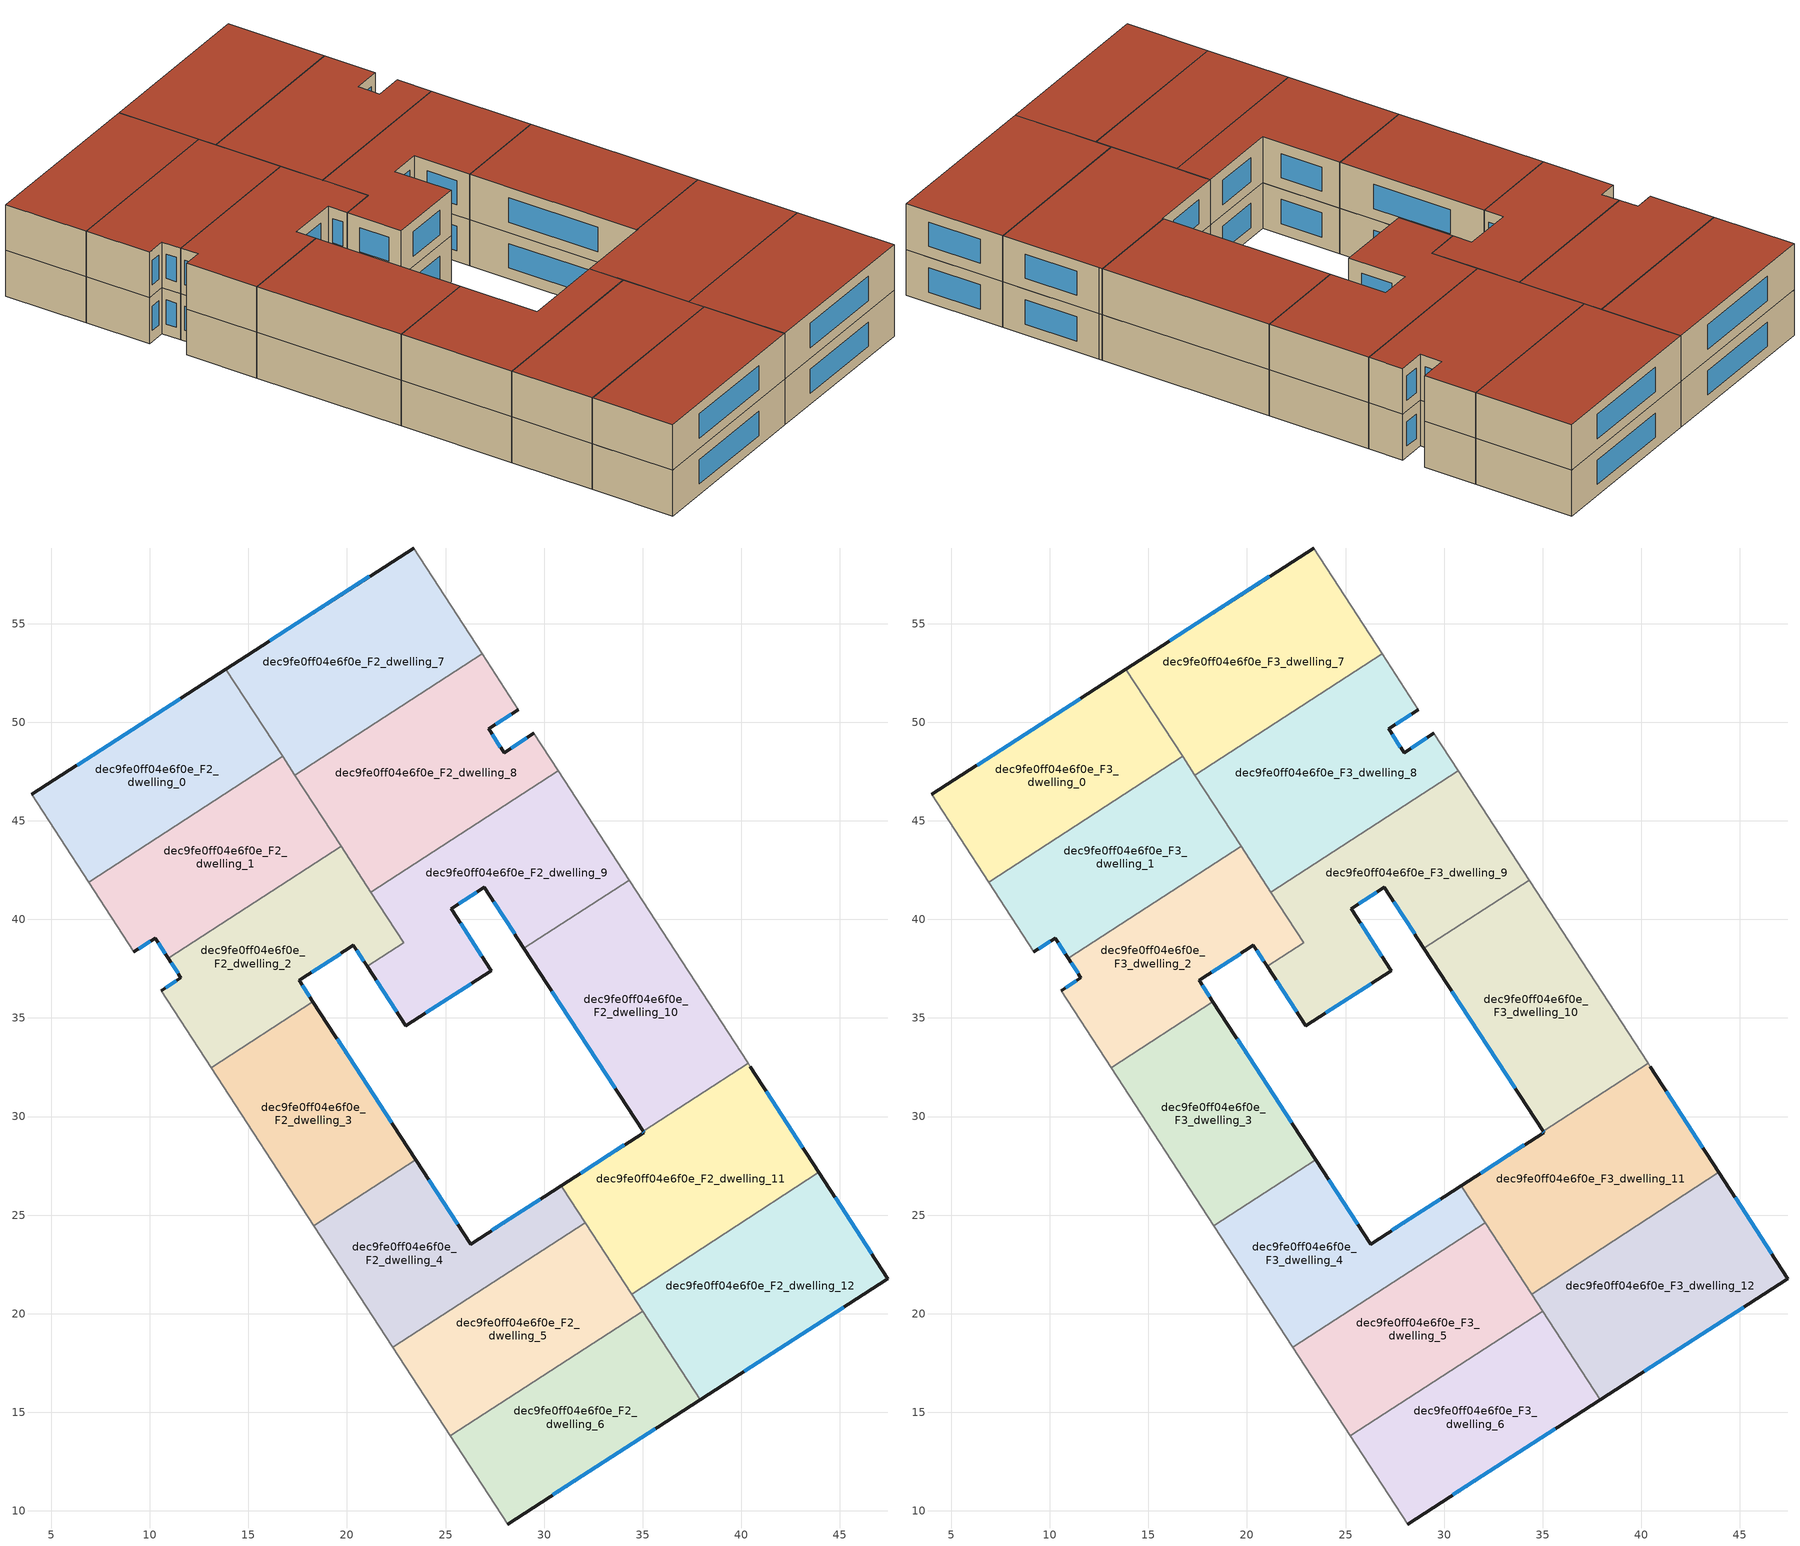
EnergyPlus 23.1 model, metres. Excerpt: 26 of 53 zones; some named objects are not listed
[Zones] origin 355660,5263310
dec9fe0ff04e6f0e_F2_dwelling_0
 floor to dec9fe0ff04e6f0e_F1_dwelling_0 (EU_floor_Construction): 13.86,52.69 16.74,48.26 6.9,41.88 4,46.34 z6
 wall outside (EU_wall_Construction): 13.86,52.69 4,46.34 z6:9
 wall to dec9fe0ff04e6f0e_F2_dwelling_1 (EU_wall_Construction): 6.9,41.88 16.74,48.26 z6:9
 wall adiabatic (EU_wall_Construction): 4,46.34 6.9,41.88 z6:9
 wall to dec9fe0ff04e6f0e_F2_dwelling_7 (EU_wall_Construction): 16.74,48.26 13.86,52.69 z6:9
 window (EU_Window_Construction): 11.54,51.2 6.32,47.83 z6.7:8.3
dec9fe0ff04e6f0e_F2_dwelling_1
 floor to dec9fe0ff04e6f0e_F1_dwelling_1 (EU_floor_Construction): 16.74,48.26 19.7,43.7 10.95,38.02 10.27,39.05 9.19,38.36 6.9,41.88 z6
 wall outside (EU_wall_Construction): 9.19,38.36 10.27,39.05 10.95,38.02 z6:9
 wall to dec9fe0ff04e6f0e_F2_dwelling_2 (EU_wall_Construction): 10.95,38.02 19.7,43.7 z6:9
 wall adiabatic (EU_wall_Construction): 6.9,41.88 9.19,38.36 z6:9
 wall to dec9fe0ff04e6f0e_F2_dwelling_8 (EU_wall_Construction): 19.7,43.7 17.35,47.31 z6:9
 wall to dec9fe0ff04e6f0e_F2_dwelling_7 (EU_wall_Construction): 17.35,47.31 16.74,48.26 z6:9
 window (EU_Window_Construction): 10.43,38.81 10.79,38.26 / 9.45,38.52 10.02,38.89 z6.7:8.3
dec9fe0ff04e6f0e_F2_dwelling_10
 floor to dec9fe0ff04e6f0e_F1_dwelling_10 (EU_floor_Construction): 34.31,42 40.34,32.7 35.02,29.24 28.98,38.54 z6
 wall outside (EU_wall_Construction): 28.98,38.54 35.02,29.24 z6:9
 wall to dec9fe0ff04e6f0e_F2_dwelling_9 (EU_wall_Construction): 34.31,42 28.98,38.54 z6:9
 wall adiabatic (EU_wall_Construction): 40.34,32.7 34.31,42 z6:9
 wall to dec9fe0ff04e6f0e_F2_dwelling_11 (EU_wall_Construction): 35.02,29.24 40.34,32.7 z6:9
 window (EU_Window_Construction): 30.4,36.35 33.6,31.42 z6.7:8.3
dec9fe0ff04e6f0e_F2_dwelling_11
 floor to dec9fe0ff04e6f0e_F1_dwelling_11 (EU_floor_Construction): 40.45,32.53 43.94,27.16 34.44,21 30.96,26.37 30.87,26.49 35.05,29.19 35.02,29.24 40.34,32.7 z6
 wall outside (EU_wall_Construction): 35.02,29.24 35.05,29.19 30.87,26.49 / 43.94,27.16 40.45,32.53 z6:9
 wall adiabatic (EU_wall_Construction): 40.45,32.53 40.34,32.7 z6:9
 wall to dec9fe0ff04e6f0e_F2_dwelling_12 (EU_wall_Construction): 34.44,21 43.94,27.16 z6:9
 wall to dec9fe0ff04e6f0e_F2_dwelling_5 (EU_wall_Construction): 32.09,24.62 34.44,21 z6:9
 wall to dec9fe0ff04e6f0e_F2_dwelling_4 (EU_wall_Construction): 30.87,26.49 30.96,26.37 32.09,24.62 z6:9
 window (EU_Window_Construction): 34.07,28.56 31.85,27.13 / 35.03,29.23 35.04,29.2 / 43.12,28.42 41.27,31.27 z6.7:8.3
dec9fe0ff04e6f0e_F2_dwelling_12
 floor to dec9fe0ff04e6f0e_F1_dwelling_12 (EU_floor_Construction): 43.94,27.16 47.44,21.78 37.92,15.64 34.44,21 z6
 wall outside (EU_wall_Construction): 37.92,15.64 47.44,21.78 43.94,27.16 z6:9
 wall to dec9fe0ff04e6f0e_F2_dwelling_6 (EU_wall_Construction): 35,20.14 37.92,15.64 z6:9
 wall to dec9fe0ff04e6f0e_F2_dwelling_5 (EU_wall_Construction): 34.44,21 35,20.14 z6:9
 window (EU_Window_Construction): 46.62,23.04 44.76,25.9 / 40.15,17.08 45.2,20.34 z6.7:8.3
dec9fe0ff04e6f0e_F2_dwelling_2
 floor to dec9fe0ff04e6f0e_F1_dwelling_2 (EU_floor_Construction): 19.7,43.7 22.87,38.82 21.02,37.62 20.33,38.68 17.57,36.91 18.27,35.83 13.11,32.48 10.58,36.39 11.58,37.04 10.95,38.02 z6
 wall outside (EU_wall_Construction): 18.27,35.83 17.57,36.91 20.33,38.68 21.02,37.62 / 10.95,38.02 11.58,37.04 10.58,36.39 z6:9
 wall to dec9fe0ff04e6f0e_F2_dwelling_9 (EU_wall_Construction): 21.02,37.62 22.87,38.82 21.21,41.37 z6:9
 wall to dec9fe0ff04e6f0e_F2_dwelling_3 (EU_wall_Construction): 13.11,32.48 18.27,35.83 z6:9
 wall adiabatic (EU_wall_Construction): 10.58,36.39 13.11,32.48 z6:9
 wall to dec9fe0ff04e6f0e_F2_dwelling_8 (EU_wall_Construction): 21.21,41.37 19.7,43.7 z6:9
 window (EU_Window_Construction): 20.49,38.43 20.86,37.87 / 18.22,37.32 19.68,38.27 / 18.11,36.08 17.74,36.65 / 11.34,36.89 10.81,36.54 / 11.1,37.79 11.43,37.27 z6.7:8.3
dec9fe0ff04e6f0e_F2_dwelling_3
 floor to dec9fe0ff04e6f0e_F1_dwelling_3 (EU_floor_Construction): 18.27,35.83 23.49,27.81 18.33,24.46 13.11,32.48 z6
 wall outside (EU_wall_Construction): 23.49,27.81 18.27,35.83 z6:9
 wall to dec9fe0ff04e6f0e_F2_dwelling_4 (EU_wall_Construction): 18.33,24.46 23.49,27.81 z6:9
 wall adiabatic (EU_wall_Construction): 13.11,32.48 18.33,24.46 z6:9
 window (EU_Window_Construction): 22.26,29.69 19.5,33.95 z6.7:8.3
dec9fe0ff04e6f0e_F2_dwelling_4
 floor to dec9fe0ff04e6f0e_F1_dwelling_4 (EU_floor_Construction): 30.87,26.49 32.09,24.62 22.34,18.29 18.33,24.46 23.49,27.81 26.27,23.53 z6
 wall outside (EU_wall_Construction): 30.87,26.49 26.27,23.53 23.49,27.81 z6:9
 wall to dec9fe0ff04e6f0e_F2_dwelling_5 (EU_wall_Construction): 22.34,18.29 32.09,24.62 z6:9
 wall adiabatic (EU_wall_Construction): 18.33,24.46 22.34,18.29 z6:9
 window (EU_Window_Construction): 25.62,24.53 24.14,26.8 / 29.79,25.8 27.35,24.22 z6.7:8.3
dec9fe0ff04e6f0e_F2_dwelling_5
 floor to dec9fe0ff04e6f0e_F1_dwelling_5 (EU_floor_Construction): 32.09,24.62 35,20.14 25.25,13.8 22.34,18.29 z6
 wall to dec9fe0ff04e6f0e_F2_dwelling_6 (EU_wall_Construction): 25.25,13.8 35,20.14 z6:9
 wall adiabatic (EU_wall_Construction): 22.34,18.29 25.25,13.8 z6:9
dec9fe0ff04e6f0e_F2_dwelling_6
 floor to dec9fe0ff04e6f0e_F1_dwelling_6 (EU_floor_Construction): 35,20.14 37.92,15.64 28.15,9.33 25.25,13.8 z6
 wall outside (EU_wall_Construction): 28.15,9.33 37.92,15.64 z6:9
 wall adiabatic (EU_wall_Construction): 25.25,13.8 28.15,9.33 z6:9
 window (EU_Window_Construction): 30.45,10.81 35.63,14.16 z6.7:8.3
dec9fe0ff04e6f0e_F2_dwelling_7
 floor to dec9fe0ff04e6f0e_F1_dwelling_7 (EU_floor_Construction): 23.38,58.83 26.85,53.48 17.35,47.31 13.86,52.69 z6
 wall outside (EU_wall_Construction): 23.38,58.83 13.86,52.69 z6:9
 wall to dec9fe0ff04e6f0e_F2_dwelling_8 (EU_wall_Construction): 17.35,47.31 26.85,53.48 z6:9
 wall adiabatic (EU_wall_Construction): 26.85,53.48 23.38,58.83 z6:9
 window (EU_Window_Construction): 21.14,57.39 16.09,54.14 z6.7:8.3
dec9fe0ff04e6f0e_F2_dwelling_8
 floor to dec9fe0ff04e6f0e_F1_dwelling_8 (EU_floor_Construction): 28.7,50.64 27.19,49.67 27.97,48.46 29.48,49.43 30.71,47.54 21.21,41.37 17.35,47.31 26.85,53.48 z6
 wall outside (EU_wall_Construction): 29.48,49.43 27.97,48.46 27.19,49.67 28.7,50.64 z6:9
 wall adiabatic (EU_wall_Construction): 28.7,50.64 26.85,53.48 / 30.71,47.54 29.48,49.43 z6:9
 wall to dec9fe0ff04e6f0e_F2_dwelling_9 (EU_wall_Construction): 21.21,41.37 30.71,47.54 z6:9
 window (EU_Window_Construction): 27.54,49.9 28.34,50.41 / 27.79,48.74 27.37,49.38 / 29.12,49.2 28.33,48.69 z6.7:8.3
dec9fe0ff04e6f0e_F2_dwelling_9
 floor to dec9fe0ff04e6f0e_F1_dwelling_9 (EU_floor_Construction): 30.71,47.54 34.31,42 28.98,38.54 26.97,41.62 25.28,40.53 27.32,37.4 22.98,34.6 21.02,37.62 22.87,38.82 21.21,41.37 z6
 wall outside (EU_wall_Construction): 21.02,37.62 22.98,34.6 27.32,37.4 25.28,40.53 26.97,41.62 28.98,38.54 z6:9
 wall adiabatic (EU_wall_Construction): 34.31,42 30.71,47.54 z6:9
 window (EU_Window_Construction): 27.44,40.9 28.51,39.26 / 25.68,40.79 26.58,41.37 / 26.84,38.13 25.76,39.79 / 24,35.26 26.3,36.74 / 21.48,36.91 22.52,35.31 z6.7:8.3
dec9fe0ff04e6f0e_F3_dwelling_0
 floor to dec9fe0ff04e6f0e_F2_dwelling_0 (EU_floor_Construction): 13.86,52.69 16.74,48.26 6.9,41.88 4,46.34 z9
 wall outside (EU_wall_Construction): 13.86,52.69 4,46.34 z9:12
 wall to dec9fe0ff04e6f0e_F3_dwelling_1 (EU_wall_Construction): 6.9,41.88 16.74,48.26 z9:12
 wall adiabatic (EU_wall_Construction): 4,46.34 6.9,41.88 z9:12
 wall to dec9fe0ff04e6f0e_F3_dwelling_7 (EU_wall_Construction): 16.74,48.26 13.86,52.69 z9:12
 window (EU_Window_Construction): 11.54,51.2 6.32,47.83 z9.7:11.3
 roof outside (EU_roof_Construction): 16.74,48.26 13.86,52.69 4,46.34 6.9,41.88 z12
dec9fe0ff04e6f0e_F3_dwelling_1
 floor to dec9fe0ff04e6f0e_F2_dwelling_1 (EU_floor_Construction): 16.74,48.26 19.7,43.7 10.95,38.02 10.27,39.05 9.19,38.36 6.9,41.88 z9
 wall outside (EU_wall_Construction): 9.19,38.36 10.27,39.05 10.95,38.02 z9:12
 wall to dec9fe0ff04e6f0e_F3_dwelling_2 (EU_wall_Construction): 10.95,38.02 19.7,43.7 z9:12
 wall adiabatic (EU_wall_Construction): 6.9,41.88 9.19,38.36 z9:12
 wall to dec9fe0ff04e6f0e_F3_dwelling_8 (EU_wall_Construction): 19.7,43.7 17.35,47.31 z9:12
 wall to dec9fe0ff04e6f0e_F3_dwelling_7 (EU_wall_Construction): 17.35,47.31 16.74,48.26 z9:12
 window (EU_Window_Construction): 10.43,38.81 10.79,38.26 / 9.45,38.52 10.02,38.89 z9.7:11.3
 roof outside (EU_roof_Construction): 19.7,43.7 16.74,48.26 6.9,41.88 9.19,38.36 10.27,39.05 10.95,38.02 z12
dec9fe0ff04e6f0e_F3_dwelling_10
 floor to dec9fe0ff04e6f0e_F2_dwelling_10 (EU_floor_Construction): 34.31,42 40.34,32.7 35.02,29.24 28.98,38.54 z9
 wall outside (EU_wall_Construction): 28.98,38.54 35.02,29.24 z9:12
 wall to dec9fe0ff04e6f0e_F3_dwelling_9 (EU_wall_Construction): 34.31,42 28.98,38.54 z9:12
 wall adiabatic (EU_wall_Construction): 40.34,32.7 34.31,42 z9:12
 wall to dec9fe0ff04e6f0e_F3_dwelling_11 (EU_wall_Construction): 35.02,29.24 40.34,32.7 z9:12
 window (EU_Window_Construction): 30.4,36.35 33.6,31.42 z9.7:11.3
 roof outside (EU_roof_Construction): 40.34,32.7 34.31,42 28.98,38.54 35.02,29.24 z12
dec9fe0ff04e6f0e_F3_dwelling_11
 floor to dec9fe0ff04e6f0e_F2_dwelling_11 (EU_floor_Construction): 40.45,32.53 43.94,27.16 34.44,21 30.96,26.37 30.87,26.49 35.05,29.19 35.02,29.24 40.34,32.7 z9
 wall outside (EU_wall_Construction): 35.02,29.24 35.05,29.19 30.87,26.49 / 43.94,27.16 40.45,32.53 z9:12
 wall adiabatic (EU_wall_Construction): 40.45,32.53 40.34,32.7 z9:12
 wall to dec9fe0ff04e6f0e_F3_dwelling_12 (EU_wall_Construction): 34.44,21 43.94,27.16 z9:12
 wall to dec9fe0ff04e6f0e_F3_dwelling_5 (EU_wall_Construction): 32.09,24.62 34.44,21 z9:12
 wall to dec9fe0ff04e6f0e_F3_dwelling_4 (EU_wall_Construction): 30.87,26.49 30.96,26.37 32.09,24.62 z9:12
 window (EU_Window_Construction): 34.07,28.56 31.85,27.13 / 35.03,29.23 35.04,29.2 / 43.12,28.42 41.27,31.27 z9.7:11.3
 roof outside (EU_roof_Construction): 43.94,27.16 40.45,32.53 40.34,32.7 35.02,29.24 35.05,29.19 30.87,26.49 30.96,26.37 34.44,21 z12
dec9fe0ff04e6f0e_F3_dwelling_12
 floor to dec9fe0ff04e6f0e_F2_dwelling_12 (EU_floor_Construction): 43.94,27.16 47.44,21.78 37.92,15.64 34.44,21 z9
 wall outside (EU_wall_Construction): 37.92,15.64 47.44,21.78 43.94,27.16 z9:12
 wall to dec9fe0ff04e6f0e_F3_dwelling_6 (EU_wall_Construction): 35,20.14 37.92,15.64 z9:12
 wall to dec9fe0ff04e6f0e_F3_dwelling_5 (EU_wall_Construction): 34.44,21 35,20.14 z9:12
 window (EU_Window_Construction): 46.62,23.04 44.76,25.9 / 40.15,17.08 45.2,20.34 z9.7:11.3
 roof outside (EU_roof_Construction): 47.44,21.78 43.94,27.16 34.44,21 37.92,15.64 z12
dec9fe0ff04e6f0e_F3_dwelling_2
 floor to dec9fe0ff04e6f0e_F2_dwelling_2 (EU_floor_Construction): 19.7,43.7 22.87,38.82 21.02,37.62 20.33,38.68 17.57,36.91 18.27,35.83 13.11,32.48 10.58,36.39 11.58,37.04 10.95,38.02 z9
 wall outside (EU_wall_Construction): 18.27,35.83 17.57,36.91 20.33,38.68 21.02,37.62 / 10.95,38.02 11.58,37.04 10.58,36.39 z9:12
 wall to dec9fe0ff04e6f0e_F3_dwelling_9 (EU_wall_Construction): 21.02,37.62 22.87,38.82 21.21,41.37 z9:12
 wall to dec9fe0ff04e6f0e_F3_dwelling_3 (EU_wall_Construction): 13.11,32.48 18.27,35.83 z9:12
 wall adiabatic (EU_wall_Construction): 10.58,36.39 13.11,32.48 z9:12
 wall to dec9fe0ff04e6f0e_F3_dwelling_8 (EU_wall_Construction): 21.21,41.37 19.7,43.7 z9:12
 window (EU_Window_Construction): 20.49,38.43 20.86,37.87 / 18.22,37.32 19.68,38.27 / 18.11,36.08 17.74,36.65 / 11.34,36.89 10.81,36.54 / 11.1,37.79 11.43,37.27 z9.7:11.3
 roof outside (EU_roof_Construction): 21.02,37.62 22.87,38.82 19.7,43.7 10.95,38.02 11.58,37.04 10.58,36.39 13.11,32.48 18.27,35.83 17.57,36.91 20.33,38.68 z12
dec9fe0ff04e6f0e_F3_dwelling_3
 floor to dec9fe0ff04e6f0e_F2_dwelling_3 (EU_floor_Construction): 18.27,35.83 23.49,27.81 18.33,24.46 13.11,32.48 z9
 wall outside (EU_wall_Construction): 23.49,27.81 18.27,35.83 z9:12
 wall to dec9fe0ff04e6f0e_F3_dwelling_4 (EU_wall_Construction): 18.33,24.46 23.49,27.81 z9:12
 wall adiabatic (EU_wall_Construction): 13.11,32.48 18.33,24.46 z9:12
 window (EU_Window_Construction): 22.26,29.69 19.5,33.95 z9.7:11.3
 roof outside (EU_roof_Construction): 23.49,27.81 18.27,35.83 13.11,32.48 18.33,24.46 z12
dec9fe0ff04e6f0e_F3_dwelling_4
 floor to dec9fe0ff04e6f0e_F2_dwelling_4 (EU_floor_Construction): 30.87,26.49 32.09,24.62 22.34,18.29 18.33,24.46 23.49,27.81 26.27,23.53 z9
 wall outside (EU_wall_Construction): 30.87,26.49 26.27,23.53 23.49,27.81 z9:12
 wall to dec9fe0ff04e6f0e_F3_dwelling_5 (EU_wall_Construction): 22.34,18.29 32.09,24.62 z9:12
 wall adiabatic (EU_wall_Construction): 18.33,24.46 22.34,18.29 z9:12
 window (EU_Window_Construction): 25.62,24.53 24.14,26.8 / 29.79,25.8 27.35,24.22 z9.7:11.3
 roof outside (EU_roof_Construction): 32.09,24.62 30.87,26.49 26.27,23.53 23.49,27.81 18.33,24.46 22.34,18.29 z12
dec9fe0ff04e6f0e_F3_dwelling_5
 floor to dec9fe0ff04e6f0e_F2_dwelling_5 (EU_floor_Construction): 32.09,24.62 35,20.14 25.25,13.8 22.34,18.29 z9
 wall to dec9fe0ff04e6f0e_F3_dwelling_6 (EU_wall_Construction): 25.25,13.8 35,20.14 z9:12
 wall adiabatic (EU_wall_Construction): 22.34,18.29 25.25,13.8 z9:12
 roof outside (EU_roof_Construction): 35,20.14 32.09,24.62 22.34,18.29 25.25,13.8 z12
dec9fe0ff04e6f0e_F3_dwelling_6
 floor to dec9fe0ff04e6f0e_F2_dwelling_6 (EU_floor_Construction): 35,20.14 37.92,15.64 28.15,9.33 25.25,13.8 z9
 wall outside (EU_wall_Construction): 28.15,9.33 37.92,15.64 z9:12
 wall adiabatic (EU_wall_Construction): 25.25,13.8 28.15,9.33 z9:12
 window (EU_Window_Construction): 30.45,10.81 35.63,14.16 z9.7:11.3
 roof outside (EU_roof_Construction): 37.92,15.64 35,20.14 25.25,13.8 28.15,9.33 z12
dec9fe0ff04e6f0e_F3_dwelling_7
 floor to dec9fe0ff04e6f0e_F2_dwelling_7 (EU_floor_Construction): 23.38,58.83 26.85,53.48 17.35,47.31 13.86,52.69 z9
 wall outside (EU_wall_Construction): 23.38,58.83 13.86,52.69 z9:12
 wall to dec9fe0ff04e6f0e_F3_dwelling_8 (EU_wall_Construction): 17.35,47.31 26.85,53.48 z9:12
 wall adiabatic (EU_wall_Construction): 26.85,53.48 23.38,58.83 z9:12
 window (EU_Window_Construction): 21.14,57.39 16.09,54.14 z9.7:11.3
 roof outside (EU_roof_Construction): 26.85,53.48 23.38,58.83 13.86,52.69 17.35,47.31 z12
dec9fe0ff04e6f0e_F3_dwelling_8
 floor to dec9fe0ff04e6f0e_F2_dwelling_8 (EU_floor_Construction): 28.7,50.64 27.19,49.67 27.97,48.46 29.48,49.43 30.71,47.54 21.21,41.37 17.35,47.31 26.85,53.48 z9
 wall outside (EU_wall_Construction): 29.48,49.43 27.97,48.46 27.19,49.67 28.7,50.64 z9:12
 wall adiabatic (EU_wall_Construction): 28.7,50.64 26.85,53.48 / 30.71,47.54 29.48,49.43 z9:12
 wall to dec9fe0ff04e6f0e_F3_dwelling_9 (EU_wall_Construction): 21.21,41.37 30.71,47.54 z9:12
 window (EU_Window_Construction): 27.54,49.9 28.34,50.41 / 27.79,48.74 27.37,49.38 / 29.12,49.2 28.33,48.69 z9.7:11.3
 roof outside (EU_roof_Construction): 30.71,47.54 29.48,49.43 27.97,48.46 27.19,49.67 28.7,50.64 26.85,53.48 17.35,47.31 21.21,41.37 z12
dec9fe0ff04e6f0e_F3_dwelling_9
 floor to dec9fe0ff04e6f0e_F2_dwelling_9 (EU_floor_Construction): 30.71,47.54 34.31,42 28.98,38.54 26.97,41.62 25.28,40.53 27.32,37.4 22.98,34.6 21.02,37.62 22.87,38.82 21.21,41.37 z9
 wall outside (EU_wall_Construction): 21.02,37.62 22.98,34.6 27.32,37.4 25.28,40.53 26.97,41.62 28.98,38.54 z9:12
 wall adiabatic (EU_wall_Construction): 34.31,42 30.71,47.54 z9:12
 window (EU_Window_Construction): 27.44,40.9 28.51,39.26 / 25.68,40.79 26.58,41.37 / 26.84,38.13 25.76,39.79 / 24,35.26 26.3,36.74 / 21.48,36.91 22.52,35.31 z9.7:11.3
 roof outside (EU_roof_Construction): 28.98,38.54 34.31,42 30.71,47.54 21.21,41.37 22.87,38.82 21.02,37.62 22.98,34.6 27.32,37.4 25.28,40.53 26.97,41.62 z12
[Building]
EU S2 Campaign: North Axis=0; Terrain=City; Solar Distribution=FullExterior
[Site:Location]
Budapest.Ferenc.Liszt.Intl.AP: Latitude=47.437; Longitude=19.256; Time Zone=1; Elevation=185
[SizingPeriod:WeatherFileDays]
AnnualSizingPeriod: Begin Month=1; Begin Day of Month=1; End Month=12; End Day of Month=31; Day of Week for Start Day=Monday; Use Weather File Daylight Saving Period=No; Use Weather File Rain and Snow Indicators=No
[MATERIAL]
EU_InternalMass_Material: Roughness=MediumRough; Thickness=0.1; Conductivity=1; Density=1800; Specific Heat=900; Thermal Absorptance=0.9; Solar Absorptance=0.7; Visible Absorptance=0.7
[MATERIAL:NOMASS] Roughness=MediumRough; Thermal Absorptance=0.9; Solar Absorptance=0.7; Visible Absorptance=0.7
Name | Thermal Resistance
EU_wall_NoMass | 0.832559
EU_roof_NoMass | 1.39638
EU_floor_NoMass | 0.872794
[WINDOWMATERIAL:SIMPLEGLAZINGSYSTEM]
EU_Window_SimpleGlazing: UFactor=2.79869; Solar Heat Gain Coefficient=0.75; Visible Transmittance=0.75
[CONSTRUCTION]
EU_wall_Construction: EU_wall_NoMass
EU_roof_Construction: EU_roof_NoMass
EU_floor_Construction: EU_floor_NoMass
EU_Window_Construction: EU_Window_SimpleGlazing
EU_InternalMass_Construction: EU_InternalMass_Material
[ZONE] Type=1; Multiplier=1; Ceiling Height=autocalculate; Floor Area=autocalculate; Part of Total Floor Area=Yes
Name | Volume
dec9fe0ff04e6f0e_F2_dwelling_0; dec9fe0ff04e6f0e_F3_dwelling_0 | 186.474
dec9fe0ff04e6f0e_F2_dwelling_1; dec9fe0ff04e6f0e_F3_dwelling_1 | 186.5
dec9fe0ff04e6f0e_F2_dwelling_10; dec9fe0ff04e6f0e_F3_dwelling_10 | 211.219
dec9fe0ff04e6f0e_F2_dwelling_11; dec9fe0ff04e6f0e_F3_dwelling_11 | 223.535
dec9fe0ff04e6f0e_F2_dwelling_12; dec9fe0ff04e6f0e_F3_dwelling_12 | 217.57
dec9fe0ff04e6f0e_F2_dwelling_2; dec9fe0ff04e6f0e_F3_dwelling_2 | 186.481
dec9fe0ff04e6f0e_F2_dwelling_3; dec9fe0ff04e6f0e_F3_dwelling_3 | 176.563
dec9fe0ff04e6f0e_F2_dwelling_4; dec9fe0ff04e6f0e_F3_dwelling_4 | 172.642
dec9fe0ff04e6f0e_F2_dwelling_5; dec9fe0ff04e6f0e_F3_dwelling_5 | 186.526
dec9fe0ff04e6f0e_F2_dwelling_6; dec9fe0ff04e6f0e_F3_dwelling_6 | 186.472
dec9fe0ff04e6f0e_F2_dwelling_7; dec9fe0ff04e6f0e_F3_dwelling_7 | 217.571
dec9fe0ff04e6f0e_F2_dwelling_8; dec9fe0ff04e6f0e_F3_dwelling_8 | 232.874
dec9fe0ff04e6f0e_F2_dwelling_9; dec9fe0ff04e6f0e_F3_dwelling_9 | 226.43
[INTERNALMASS] Construction=EU_InternalMass_Construction
Name | Zone or ZoneList | Surface Area
dec9fe0ff04e6f0e_F2_dwelling_0_EU_InternalMass | dec9fe0ff04e6f0e_F2_dwelling_0 | 62.158
dec9fe0ff04e6f0e_F2_dwelling_1_EU_InternalMass | dec9fe0ff04e6f0e_F2_dwelling_1 | 62.1687
dec9fe0ff04e6f0e_F2_dwelling_2_EU_InternalMass | dec9fe0ff04e6f0e_F2_dwelling_2 | 62.1604
dec9fe0ff04e6f0e_F2_dwelling_3_EU_InternalMass | dec9fe0ff04e6f0e_F2_dwelling_3 | 58.851
dec9fe0ff04e6f0e_F2_dwelling_4_EU_InternalMass | dec9fe0ff04e6f0e_F2_dwelling_4 | 57.5455
dec9fe0ff04e6f0e_F2_dwelling_5_EU_InternalMass | dec9fe0ff04e6f0e_F2_dwelling_5 | 62.1751
dec9fe0ff04e6f0e_F2_dwelling_6_EU_InternalMass | dec9fe0ff04e6f0e_F2_dwelling_6 | 62.1575
dec9fe0ff04e6f0e_F2_dwelling_7_EU_InternalMass | dec9fe0ff04e6f0e_F2_dwelling_7 | 72.5238
dec9fe0ff04e6f0e_F2_dwelling_8_EU_InternalMass | dec9fe0ff04e6f0e_F2_dwelling_8 | 77.6189
dec9fe0ff04e6f0e_F2_dwelling_9_EU_InternalMass | dec9fe0ff04e6f0e_F2_dwelling_9 | 75.4825
dec9fe0ff04e6f0e_F2_dwelling_10_EU_InternalMass | dec9fe0ff04e6f0e_F2_dwelling_10 | 70.4036
dec9fe0ff04e6f0e_F2_dwelling_11_EU_InternalMass | dec9fe0ff04e6f0e_F2_dwelling_11 | 74.5157
dec9fe0ff04e6f0e_F2_dwelling_12_EU_InternalMass | dec9fe0ff04e6f0e_F2_dwelling_12 | 72.5235
dec9fe0ff04e6f0e_F3_dwelling_0_EU_InternalMass | dec9fe0ff04e6f0e_F3_dwelling_0 | 62.158
dec9fe0ff04e6f0e_F3_dwelling_1_EU_InternalMass | dec9fe0ff04e6f0e_F3_dwelling_1 | 62.1687
dec9fe0ff04e6f0e_F3_dwelling_2_EU_InternalMass | dec9fe0ff04e6f0e_F3_dwelling_2 | 62.1604
dec9fe0ff04e6f0e_F3_dwelling_3_EU_InternalMass | dec9fe0ff04e6f0e_F3_dwelling_3 | 58.851
dec9fe0ff04e6f0e_F3_dwelling_4_EU_InternalMass | dec9fe0ff04e6f0e_F3_dwelling_4 | 57.5455
dec9fe0ff04e6f0e_F3_dwelling_5_EU_InternalMass | dec9fe0ff04e6f0e_F3_dwelling_5 | 62.1751
dec9fe0ff04e6f0e_F3_dwelling_6_EU_InternalMass | dec9fe0ff04e6f0e_F3_dwelling_6 | 62.1575
dec9fe0ff04e6f0e_F3_dwelling_7_EU_InternalMass | dec9fe0ff04e6f0e_F3_dwelling_7 | 72.5238
dec9fe0ff04e6f0e_F3_dwelling_8_EU_InternalMass | dec9fe0ff04e6f0e_F3_dwelling_8 | 77.6189
dec9fe0ff04e6f0e_F3_dwelling_9_EU_InternalMass | dec9fe0ff04e6f0e_F3_dwelling_9 | 75.4825
dec9fe0ff04e6f0e_F3_dwelling_10_EU_InternalMass | dec9fe0ff04e6f0e_F3_dwelling_10 | 70.4036
dec9fe0ff04e6f0e_F3_dwelling_11_EU_InternalMass | dec9fe0ff04e6f0e_F3_dwelling_11 | 74.5157
dec9fe0ff04e6f0e_F3_dwelling_12_EU_InternalMass | dec9fe0ff04e6f0e_F3_dwelling_12 | 72.5235
[OTHEREQUIPMENT] Fuel Type=Electricity; Design Level Calculation Method=Watts/Area; Power per Zone Floor Area=1; Fraction Latent=0; Fraction Radiant=0; Fraction Lost=0; Carbon Dioxide Generation Rate=0; EndUse Subcategory=EU_Step8_InternalGains
Name | Zone or ZoneList or Space or SpaceList | Schedule
EU_Step8_InternalGain_dec9fe0ff04e6f0e_F2_dwelling_0_f000 | dec9fe0ff04e6f0e_F2_dwelling_0 | EU_Step8_GainSchedule_dec9fe0ff04e6f0e_F2_dwelling_0_f000
EU_Step8_InternalGain_dec9fe0ff04e6f0e_F2_dwelling_1_f000 | dec9fe0ff04e6f0e_F2_dwelling_1 | EU_Step8_GainSchedule_dec9fe0ff04e6f0e_F2_dwelling_1_f000
EU_Step8_InternalGain_dec9fe0ff04e6f0e_F2_dwelling_2_f000 | dec9fe0ff04e6f0e_F2_dwelling_2 | EU_Step8_GainSchedule_dec9fe0ff04e6f0e_F2_dwelling_2_f000
EU_Step8_InternalGain_dec9fe0ff04e6f0e_F2_dwelling_3_f000 | dec9fe0ff04e6f0e_F2_dwelling_3 | EU_Step8_GainSchedule_dec9fe0ff04e6f0e_F2_dwelling_3_f000
EU_Step8_InternalGain_dec9fe0ff04e6f0e_F2_dwelling_4_f000 | dec9fe0ff04e6f0e_F2_dwelling_4 | EU_Step8_GainSchedule_dec9fe0ff04e6f0e_F2_dwelling_4_f000
EU_Step8_InternalGain_dec9fe0ff04e6f0e_F2_dwelling_5_f000 | dec9fe0ff04e6f0e_F2_dwelling_5 | EU_Step8_GainSchedule_dec9fe0ff04e6f0e_F2_dwelling_5_f000
EU_Step8_InternalGain_dec9fe0ff04e6f0e_F2_dwelling_6_f000 | dec9fe0ff04e6f0e_F2_dwelling_6 | EU_Step8_GainSchedule_dec9fe0ff04e6f0e_F2_dwelling_6_f000
EU_Step8_InternalGain_dec9fe0ff04e6f0e_F2_dwelling_7_f000 | dec9fe0ff04e6f0e_F2_dwelling_7 | EU_Step8_GainSchedule_dec9fe0ff04e6f0e_F2_dwelling_7_f000
EU_Step8_InternalGain_dec9fe0ff04e6f0e_F2_dwelling_8_f000 | dec9fe0ff04e6f0e_F2_dwelling_8 | EU_Step8_GainSchedule_dec9fe0ff04e6f0e_F2_dwelling_8_f000
EU_Step8_InternalGain_dec9fe0ff04e6f0e_F2_dwelling_9_f000 | dec9fe0ff04e6f0e_F2_dwelling_9 | EU_Step8_GainSchedule_dec9fe0ff04e6f0e_F2_dwelling_9_f000
EU_Step8_InternalGain_dec9fe0ff04e6f0e_F2_dwelling_10_f000 | dec9fe0ff04e6f0e_F2_dwelling_10 | EU_Step8_GainSchedule_dec9fe0ff04e6f0e_F2_dwelling_10_f000
EU_Step8_InternalGain_dec9fe0ff04e6f0e_F2_dwelling_11_f000 | dec9fe0ff04e6f0e_F2_dwelling_11 | EU_Step8_GainSchedule_dec9fe0ff04e6f0e_F2_dwelling_11_f000
EU_Step8_InternalGain_dec9fe0ff04e6f0e_F2_dwelling_12_f000 | dec9fe0ff04e6f0e_F2_dwelling_12 | EU_Step8_GainSchedule_dec9fe0ff04e6f0e_F2_dwelling_12_f000
EU_Step8_InternalGain_dec9fe0ff04e6f0e_F3_dwelling_0_f000 | dec9fe0ff04e6f0e_F3_dwelling_0 | EU_Step8_GainSchedule_dec9fe0ff04e6f0e_F3_dwelling_0_f000
EU_Step8_InternalGain_dec9fe0ff04e6f0e_F3_dwelling_1_f000 | dec9fe0ff04e6f0e_F3_dwelling_1 | EU_Step8_GainSchedule_dec9fe0ff04e6f0e_F3_dwelling_1_f000
EU_Step8_InternalGain_dec9fe0ff04e6f0e_F3_dwelling_2_f000 | dec9fe0ff04e6f0e_F3_dwelling_2 | EU_Step8_GainSchedule_dec9fe0ff04e6f0e_F3_dwelling_2_f000
EU_Step8_InternalGain_dec9fe0ff04e6f0e_F3_dwelling_3_f000 | dec9fe0ff04e6f0e_F3_dwelling_3 | EU_Step8_GainSchedule_dec9fe0ff04e6f0e_F3_dwelling_3_f000
EU_Step8_InternalGain_dec9fe0ff04e6f0e_F3_dwelling_4_f000 | dec9fe0ff04e6f0e_F3_dwelling_4 | EU_Step8_GainSchedule_dec9fe0ff04e6f0e_F3_dwelling_4_f000
EU_Step8_InternalGain_dec9fe0ff04e6f0e_F3_dwelling_5_f000 | dec9fe0ff04e6f0e_F3_dwelling_5 | EU_Step8_GainSchedule_dec9fe0ff04e6f0e_F3_dwelling_5_f000
EU_Step8_InternalGain_dec9fe0ff04e6f0e_F3_dwelling_6_f000 | dec9fe0ff04e6f0e_F3_dwelling_6 | EU_Step8_GainSchedule_dec9fe0ff04e6f0e_F3_dwelling_6_f000
EU_Step8_InternalGain_dec9fe0ff04e6f0e_F3_dwelling_7_f000 | dec9fe0ff04e6f0e_F3_dwelling_7 | EU_Step8_GainSchedule_dec9fe0ff04e6f0e_F3_dwelling_7_f000
EU_Step8_InternalGain_dec9fe0ff04e6f0e_F3_dwelling_8_f000 | dec9fe0ff04e6f0e_F3_dwelling_8 | EU_Step8_GainSchedule_dec9fe0ff04e6f0e_F3_dwelling_8_f000
EU_Step8_InternalGain_dec9fe0ff04e6f0e_F3_dwelling_9_f000 | dec9fe0ff04e6f0e_F3_dwelling_9 | EU_Step8_GainSchedule_dec9fe0ff04e6f0e_F3_dwelling_9_f000
EU_Step8_InternalGain_dec9fe0ff04e6f0e_F3_dwelling_10_f000 | dec9fe0ff04e6f0e_F3_dwelling_10 | EU_Step8_GainSchedule_dec9fe0ff04e6f0e_F3_dwelling_10_f000
EU_Step8_InternalGain_dec9fe0ff04e6f0e_F3_dwelling_11_f000 | dec9fe0ff04e6f0e_F3_dwelling_11 | EU_Step8_GainSchedule_dec9fe0ff04e6f0e_F3_dwelling_11_f000
EU_Step8_InternalGain_dec9fe0ff04e6f0e_F3_dwelling_12_f000 | dec9fe0ff04e6f0e_F3_dwelling_12 | EU_Step8_GainSchedule_dec9fe0ff04e6f0e_F3_dwelling_12_f000
[ZONEVENTILATION:DESIGNFLOWRATE] Schedule=EU_AlwaysOn; Design Flow Rate Calculation Method=AirChanges/Hour; Air Changes per Hour=0.475469; Ventilation Type=Natural; Fan Pressure Rise=0; Fan Total Efficiency=1; Constant Term Coefficient=1; Temperature Term Coefficient=0; Velocity Term Coefficient=0; Velocity Squared Term Coefficient=0; Minimum Indoor Temperature=-100; Maximum Indoor Temperature=100; Delta Temperature=-100; Minimum Outdoor Temperature=-100; Maximum Outdoor Temperature=100; Maximum Wind Speed=40
Name | Zone or ZoneList or Space or SpaceList
EU_ConstantAir_dec9fe0ff04e6f0e_F2_dwelling_0 | dec9fe0ff04e6f0e_F2_dwelling_0
EU_ConstantAir_dec9fe0ff04e6f0e_F2_dwelling_1 | dec9fe0ff04e6f0e_F2_dwelling_1
EU_ConstantAir_dec9fe0ff04e6f0e_F2_dwelling_2 | dec9fe0ff04e6f0e_F2_dwelling_2
EU_ConstantAir_dec9fe0ff04e6f0e_F2_dwelling_3 | dec9fe0ff04e6f0e_F2_dwelling_3
EU_ConstantAir_dec9fe0ff04e6f0e_F2_dwelling_4 | dec9fe0ff04e6f0e_F2_dwelling_4
EU_ConstantAir_dec9fe0ff04e6f0e_F2_dwelling_5 | dec9fe0ff04e6f0e_F2_dwelling_5
EU_ConstantAir_dec9fe0ff04e6f0e_F2_dwelling_6 | dec9fe0ff04e6f0e_F2_dwelling_6
EU_ConstantAir_dec9fe0ff04e6f0e_F2_dwelling_7 | dec9fe0ff04e6f0e_F2_dwelling_7
EU_ConstantAir_dec9fe0ff04e6f0e_F2_dwelling_8 | dec9fe0ff04e6f0e_F2_dwelling_8
EU_ConstantAir_dec9fe0ff04e6f0e_F2_dwelling_9 | dec9fe0ff04e6f0e_F2_dwelling_9
EU_ConstantAir_dec9fe0ff04e6f0e_F2_dwelling_10 | dec9fe0ff04e6f0e_F2_dwelling_10
EU_ConstantAir_dec9fe0ff04e6f0e_F2_dwelling_11 | dec9fe0ff04e6f0e_F2_dwelling_11
EU_ConstantAir_dec9fe0ff04e6f0e_F2_dwelling_12 | dec9fe0ff04e6f0e_F2_dwelling_12
EU_ConstantAir_dec9fe0ff04e6f0e_F3_dwelling_0 | dec9fe0ff04e6f0e_F3_dwelling_0
EU_ConstantAir_dec9fe0ff04e6f0e_F3_dwelling_1 | dec9fe0ff04e6f0e_F3_dwelling_1
EU_ConstantAir_dec9fe0ff04e6f0e_F3_dwelling_2 | dec9fe0ff04e6f0e_F3_dwelling_2
EU_ConstantAir_dec9fe0ff04e6f0e_F3_dwelling_3 | dec9fe0ff04e6f0e_F3_dwelling_3
EU_ConstantAir_dec9fe0ff04e6f0e_F3_dwelling_4 | dec9fe0ff04e6f0e_F3_dwelling_4
EU_ConstantAir_dec9fe0ff04e6f0e_F3_dwelling_5 | dec9fe0ff04e6f0e_F3_dwelling_5
EU_ConstantAir_dec9fe0ff04e6f0e_F3_dwelling_6 | dec9fe0ff04e6f0e_F3_dwelling_6
EU_ConstantAir_dec9fe0ff04e6f0e_F3_dwelling_7 | dec9fe0ff04e6f0e_F3_dwelling_7
EU_ConstantAir_dec9fe0ff04e6f0e_F3_dwelling_8 | dec9fe0ff04e6f0e_F3_dwelling_8
EU_ConstantAir_dec9fe0ff04e6f0e_F3_dwelling_9 | dec9fe0ff04e6f0e_F3_dwelling_9
EU_ConstantAir_dec9fe0ff04e6f0e_F3_dwelling_10 | dec9fe0ff04e6f0e_F3_dwelling_10
EU_ConstantAir_dec9fe0ff04e6f0e_F3_dwelling_11 | dec9fe0ff04e6f0e_F3_dwelling_11
EU_ConstantAir_dec9fe0ff04e6f0e_F3_dwelling_12 | dec9fe0ff04e6f0e_F3_dwelling_12
[HVACTEMPLATE:ZONE:IDEALLOADSAIRSYSTEM] System Availability Schedule=EU_AlwaysOn; Maximum Heating Supply Air Temperature=50; Minimum Cooling Supply Air Temperature=13; Maximum Heating Supply Air Humidity Ratio=0.0156; Minimum Cooling Supply Air Humidity Ratio=0.0077; Heating Limit=NoLimit; Cooling Limit=NoLimit; Heating Availability Schedule=EU_AlwaysOn; Cooling Availability Schedule=EU_CoolingOff; Dehumidification Control Type=ConstantSensibleHeatRatio; Cooling Sensible Heat Ratio=0.7; Dehumidification Setpoint=60; Humidification Control Type=None; Humidification Setpoint=30; Outdoor Air Method=None; Outdoor Air Flow Rate per Person=0.00944; Outdoor Air Flow Rate per Zone Floor Area=0; Outdoor Air Flow Rate per Zone=0; Demand Controlled Ventilation Type=None; Outdoor Air Economizer Type=NoEconomizer; Heat Recovery Type=None; Sensible Heat Recovery Effectiveness=0.7; Latent Heat Recovery Effectiveness=0.65
Name | Template Thermostat
dec9fe0ff04e6f0e_F2_dwelling_0 | EU_HeatOnly_dec9fe0ff04e6f0e_F2_dwelling_0
dec9fe0ff04e6f0e_F2_dwelling_1 | EU_HeatOnly_dec9fe0ff04e6f0e_F2_dwelling_1
dec9fe0ff04e6f0e_F2_dwelling_2 | EU_HeatOnly_dec9fe0ff04e6f0e_F2_dwelling_2
dec9fe0ff04e6f0e_F2_dwelling_3 | EU_HeatOnly_dec9fe0ff04e6f0e_F2_dwelling_3
dec9fe0ff04e6f0e_F2_dwelling_4 | EU_HeatOnly_dec9fe0ff04e6f0e_F2_dwelling_4
dec9fe0ff04e6f0e_F2_dwelling_5 | EU_HeatOnly_dec9fe0ff04e6f0e_F2_dwelling_5
dec9fe0ff04e6f0e_F2_dwelling_6 | EU_HeatOnly_dec9fe0ff04e6f0e_F2_dwelling_6
dec9fe0ff04e6f0e_F2_dwelling_7 | EU_HeatOnly_dec9fe0ff04e6f0e_F2_dwelling_7
dec9fe0ff04e6f0e_F2_dwelling_8 | EU_HeatOnly_dec9fe0ff04e6f0e_F2_dwelling_8
dec9fe0ff04e6f0e_F2_dwelling_9 | EU_HeatOnly_dec9fe0ff04e6f0e_F2_dwelling_9
dec9fe0ff04e6f0e_F2_dwelling_10 | EU_HeatOnly_dec9fe0ff04e6f0e_F2_dwelling_10
dec9fe0ff04e6f0e_F2_dwelling_11 | EU_HeatOnly_dec9fe0ff04e6f0e_F2_dwelling_11
dec9fe0ff04e6f0e_F2_dwelling_12 | EU_HeatOnly_dec9fe0ff04e6f0e_F2_dwelling_12
dec9fe0ff04e6f0e_F3_dwelling_0 | EU_HeatOnly_dec9fe0ff04e6f0e_F3_dwelling_0
dec9fe0ff04e6f0e_F3_dwelling_1 | EU_HeatOnly_dec9fe0ff04e6f0e_F3_dwelling_1
dec9fe0ff04e6f0e_F3_dwelling_2 | EU_HeatOnly_dec9fe0ff04e6f0e_F3_dwelling_2
dec9fe0ff04e6f0e_F3_dwelling_3 | EU_HeatOnly_dec9fe0ff04e6f0e_F3_dwelling_3
dec9fe0ff04e6f0e_F3_dwelling_4 | EU_HeatOnly_dec9fe0ff04e6f0e_F3_dwelling_4
dec9fe0ff04e6f0e_F3_dwelling_5 | EU_HeatOnly_dec9fe0ff04e6f0e_F3_dwelling_5
dec9fe0ff04e6f0e_F3_dwelling_6 | EU_HeatOnly_dec9fe0ff04e6f0e_F3_dwelling_6
dec9fe0ff04e6f0e_F3_dwelling_7 | EU_HeatOnly_dec9fe0ff04e6f0e_F3_dwelling_7
dec9fe0ff04e6f0e_F3_dwelling_8 | EU_HeatOnly_dec9fe0ff04e6f0e_F3_dwelling_8
dec9fe0ff04e6f0e_F3_dwelling_9 | EU_HeatOnly_dec9fe0ff04e6f0e_F3_dwelling_9
dec9fe0ff04e6f0e_F3_dwelling_10 | EU_HeatOnly_dec9fe0ff04e6f0e_F3_dwelling_10
dec9fe0ff04e6f0e_F3_dwelling_11 | EU_HeatOnly_dec9fe0ff04e6f0e_F3_dwelling_11
dec9fe0ff04e6f0e_F3_dwelling_12 | EU_HeatOnly_dec9fe0ff04e6f0e_F3_dwelling_12
[SIZING:ZONE] Zone Cooling Design Supply Air Temperature Input Method=SupplyAirTemperature; Zone Cooling Design Supply Air Temperature=13; Zone Heating Design Supply Air Temperature Input Method=SupplyAirTemperature; Zone Heating Design Supply Air Temperature=50; Zone Cooling Design Supply Air Humidity Ratio=0.008; Zone Heating Design Supply Air Humidity Ratio=0.008; Cooling Design Air Flow Method=DesignDay; Cooling Design Air Flow Rate=0; Cooling Minimum Air Flow per Zone Floor Area=0.000762; Cooling Minimum Air Flow=0; Cooling Minimum Air Flow Fraction=0.2; Heating Design Air Flow Method=DesignDay; Heating Design Air Flow Rate=0; Heating Maximum Air Flow per Zone Floor Area=0.002032; Heating Maximum Air Flow=0.141576; Heating Maximum Air Flow Fraction=0.3; Account for Dedicated Outdoor Air System=No; Dedicated Outdoor Air System Control Strategy=NeutralSupplyAir; Dedicated Outdoor Air Low Setpoint Temperature for Design=autosize; Dedicated Outdoor Air High Setpoint Temperature for Design=autosize; Zone Load Sizing Method=Sensible Load Only No Latent Load; Zone Latent Cooling Design Supply Air Humidity Ratio Input Method=HumidityRatioDifference; Zone Cooling Design Supply Air Humidity Ratio Difference=0.005; Zone Latent Heating Design Supply Air Humidity Ratio Input Method=HumidityRatioDifference; Zone Humidification Design Supply Air Humidity Ratio Difference=0.005
dec9fe0ff04e6f0e_F2_dwelling_0; dec9fe0ff04e6f0e_F2_dwelling_1; dec9fe0ff04e6f0e_F2_dwelling_2; dec9fe0ff04e6f0e_F2_dwelling_3; dec9fe0ff04e6f0e_F2_dwelling_4; dec9fe0ff04e6f0e_F2_dwelling_5; dec9fe0ff04e6f0e_F2_dwelling_6; dec9fe0ff04e6f0e_F2_dwelling_7; dec9fe0ff04e6f0e_F2_dwelling_8; dec9fe0ff04e6f0e_F2_dwelling_9; dec9fe0ff04e6f0e_F2_dwelling_10; dec9fe0ff04e6f0e_F2_dwelling_11; dec9fe0ff04e6f0e_F2_dwelling_12; dec9fe0ff04e6f0e_F3_dwelling_0; dec9fe0ff04e6f0e_F3_dwelling_1; dec9fe0ff04e6f0e_F3_dwelling_2; dec9fe0ff04e6f0e_F3_dwelling_3; dec9fe0ff04e6f0e_F3_dwelling_4; dec9fe0ff04e6f0e_F3_dwelling_5; dec9fe0ff04e6f0e_F3_dwelling_6; dec9fe0ff04e6f0e_F3_dwelling_7; dec9fe0ff04e6f0e_F3_dwelling_8; dec9fe0ff04e6f0e_F3_dwelling_9; dec9fe0ff04e6f0e_F3_dwelling_10; dec9fe0ff04e6f0e_F3_dwelling_11; dec9fe0ff04e6f0e_F3_dwelling_12
[SCHEDULE:CONSTANT]
Name | Hourly Value
EU_AlwaysOn | 1
EU_CoolingOff | 0
[SCHEDULE:FILE] Column Number=1; Rows to Skip at Top=0; Number of Hours of Data=8760; Column Separator=Comma; Interpolate to Timestep=No; Minutes per Item=60; Adjust Schedule for Daylight Savings=Yes
Name | File
EU_Step8_GainSchedule_dec9fe0ff04e6f0e_F2_dwelling_0_f000 | ../../schedules/dec9fe0ff04e6f0e/dec9fe0ff04e6f0e_F2_dwelling_0_f000_gain.csv
EU_Step8_GainSchedule_dec9fe0ff04e6f0e_F2_dwelling_1_f000 | ../../schedules/dec9fe0ff04e6f0e/dec9fe0ff04e6f0e_F2_dwelling_1_f000_gain.csv
EU_Step8_GainSchedule_dec9fe0ff04e6f0e_F2_dwelling_2_f000 | ../../schedules/dec9fe0ff04e6f0e/dec9fe0ff04e6f0e_F2_dwelling_2_f000_gain.csv
EU_Step8_GainSchedule_dec9fe0ff04e6f0e_F2_dwelling_3_f000 | ../../schedules/dec9fe0ff04e6f0e/dec9fe0ff04e6f0e_F2_dwelling_3_f000_gain.csv
EU_Step8_GainSchedule_dec9fe0ff04e6f0e_F2_dwelling_4_f000 | ../../schedules/dec9fe0ff04e6f0e/dec9fe0ff04e6f0e_F2_dwelling_4_f000_gain.csv
EU_Step8_GainSchedule_dec9fe0ff04e6f0e_F2_dwelling_5_f000 | ../../schedules/dec9fe0ff04e6f0e/dec9fe0ff04e6f0e_F2_dwelling_5_f000_gain.csv
EU_Step8_GainSchedule_dec9fe0ff04e6f0e_F2_dwelling_6_f000 | ../../schedules/dec9fe0ff04e6f0e/dec9fe0ff04e6f0e_F2_dwelling_6_f000_gain.csv
EU_Step8_GainSchedule_dec9fe0ff04e6f0e_F2_dwelling_7_f000 | ../../schedules/dec9fe0ff04e6f0e/dec9fe0ff04e6f0e_F2_dwelling_7_f000_gain.csv
EU_Step8_GainSchedule_dec9fe0ff04e6f0e_F2_dwelling_8_f000 | ../../schedules/dec9fe0ff04e6f0e/dec9fe0ff04e6f0e_F2_dwelling_8_f000_gain.csv
EU_Step8_GainSchedule_dec9fe0ff04e6f0e_F2_dwelling_9_f000 | ../../schedules/dec9fe0ff04e6f0e/dec9fe0ff04e6f0e_F2_dwelling_9_f000_gain.csv
EU_Step8_GainSchedule_dec9fe0ff04e6f0e_F2_dwelling_10_f000 | ../../schedules/dec9fe0ff04e6f0e/dec9fe0ff04e6f0e_F2_dwelling_10_f000_gain.csv
EU_Step8_GainSchedule_dec9fe0ff04e6f0e_F2_dwelling_11_f000 | ../../schedules/dec9fe0ff04e6f0e/dec9fe0ff04e6f0e_F2_dwelling_11_f000_gain.csv
EU_Step8_GainSchedule_dec9fe0ff04e6f0e_F2_dwelling_12_f000 | ../../schedules/dec9fe0ff04e6f0e/dec9fe0ff04e6f0e_F2_dwelling_12_f000_gain.csv
EU_Step8_GainSchedule_dec9fe0ff04e6f0e_F3_dwelling_0_f000 | ../../schedules/dec9fe0ff04e6f0e/dec9fe0ff04e6f0e_F3_dwelling_0_f000_gain.csv
EU_Step8_GainSchedule_dec9fe0ff04e6f0e_F3_dwelling_1_f000 | ../../schedules/dec9fe0ff04e6f0e/dec9fe0ff04e6f0e_F3_dwelling_1_f000_gain.csv
EU_Step8_GainSchedule_dec9fe0ff04e6f0e_F3_dwelling_2_f000 | ../../schedules/dec9fe0ff04e6f0e/dec9fe0ff04e6f0e_F3_dwelling_2_f000_gain.csv
EU_Step8_GainSchedule_dec9fe0ff04e6f0e_F3_dwelling_3_f000 | ../../schedules/dec9fe0ff04e6f0e/dec9fe0ff04e6f0e_F3_dwelling_3_f000_gain.csv
EU_Step8_GainSchedule_dec9fe0ff04e6f0e_F3_dwelling_4_f000 | ../../schedules/dec9fe0ff04e6f0e/dec9fe0ff04e6f0e_F3_dwelling_4_f000_gain.csv
EU_Step8_GainSchedule_dec9fe0ff04e6f0e_F3_dwelling_5_f000 | ../../schedules/dec9fe0ff04e6f0e/dec9fe0ff04e6f0e_F3_dwelling_5_f000_gain.csv
EU_Step8_GainSchedule_dec9fe0ff04e6f0e_F3_dwelling_6_f000 | ../../schedules/dec9fe0ff04e6f0e/dec9fe0ff04e6f0e_F3_dwelling_6_f000_gain.csv
EU_Step8_GainSchedule_dec9fe0ff04e6f0e_F3_dwelling_7_f000 | ../../schedules/dec9fe0ff04e6f0e/dec9fe0ff04e6f0e_F3_dwelling_7_f000_gain.csv
EU_Step8_GainSchedule_dec9fe0ff04e6f0e_F3_dwelling_8_f000 | ../../schedules/dec9fe0ff04e6f0e/dec9fe0ff04e6f0e_F3_dwelling_8_f000_gain.csv
EU_Step8_GainSchedule_dec9fe0ff04e6f0e_F3_dwelling_9_f000 | ../../schedules/dec9fe0ff04e6f0e/dec9fe0ff04e6f0e_F3_dwelling_9_f000_gain.csv
EU_Step8_GainSchedule_dec9fe0ff04e6f0e_F3_dwelling_10_f000 | ../../schedules/dec9fe0ff04e6f0e/dec9fe0ff04e6f0e_F3_dwelling_10_f000_gain.csv
EU_Step8_GainSchedule_dec9fe0ff04e6f0e_F3_dwelling_11_f000 | ../../schedules/dec9fe0ff04e6f0e/dec9fe0ff04e6f0e_F3_dwelling_11_f000_gain.csv
EU_Step8_GainSchedule_dec9fe0ff04e6f0e_F3_dwelling_12_f000 | ../../schedules/dec9fe0ff04e6f0e/dec9fe0ff04e6f0e_F3_dwelling_12_f000_gain.csv
